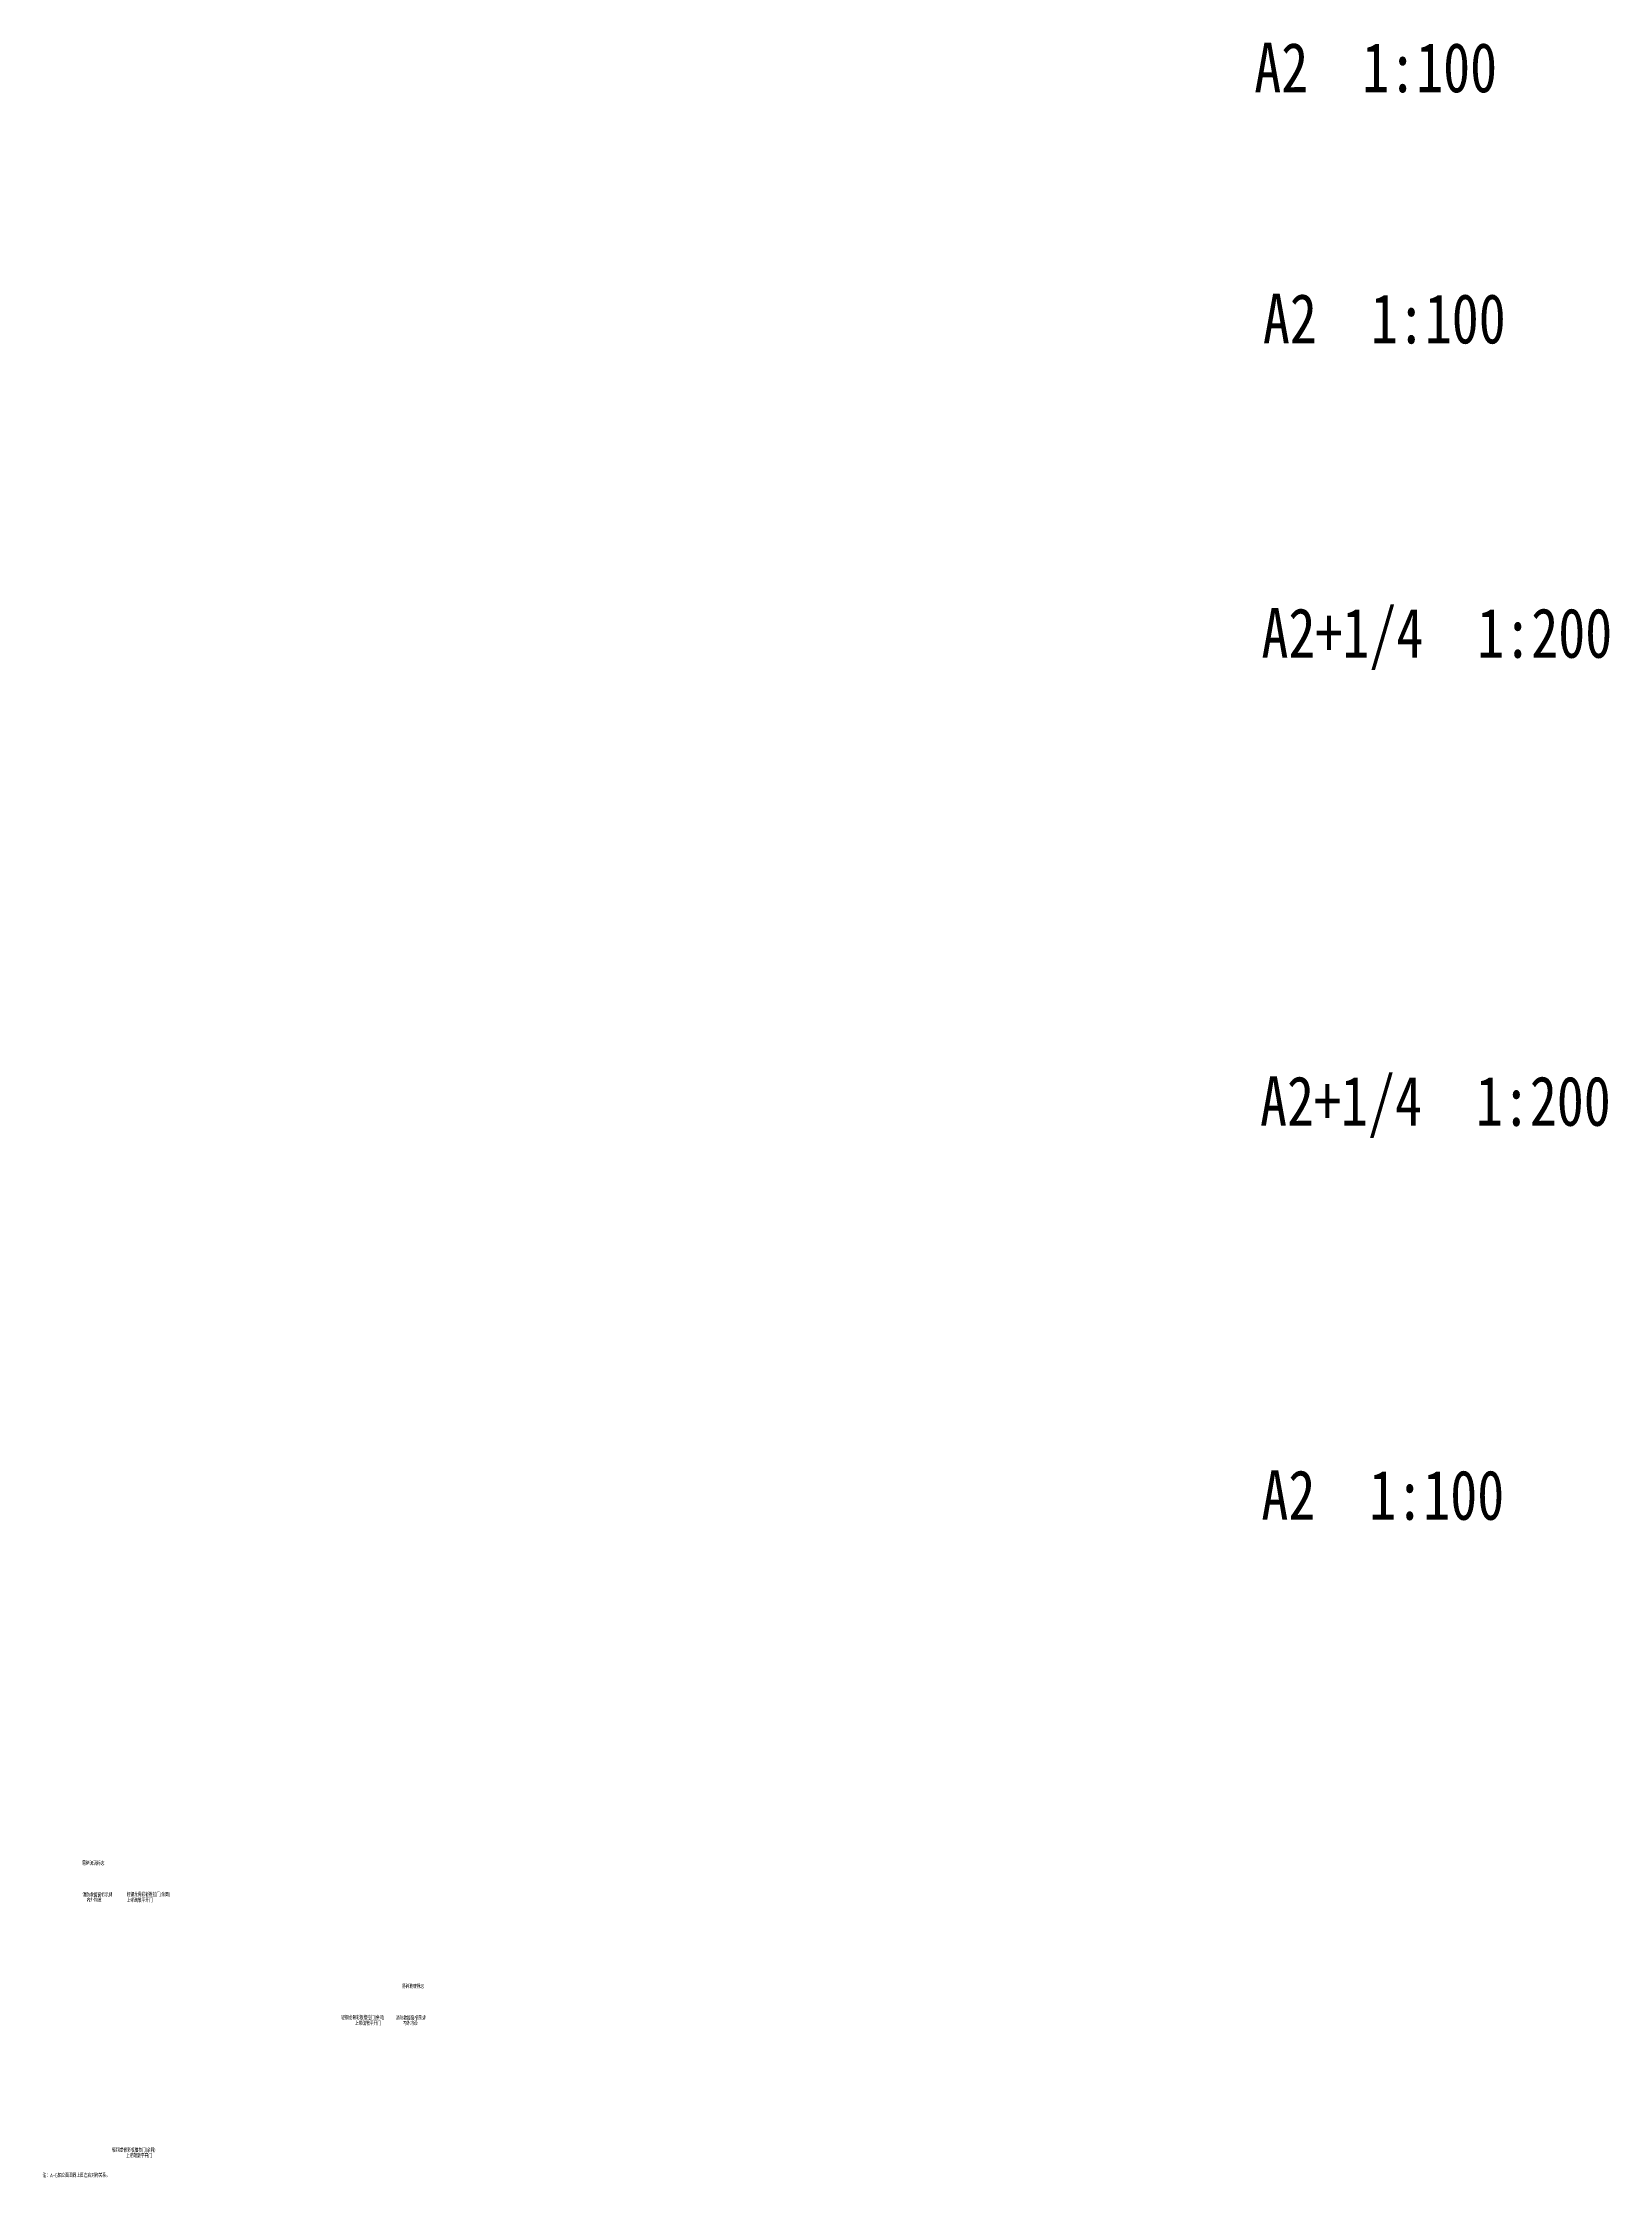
# Model space of a CAD drawing. Extents: x -191212 to 1245715665, y -234495 to 250873.
# Drawn here: x -191212 to 127337, y -234495 to 199353 of the extents above; entities that cross this region are included whole.
import ezdxf

# ---------------------------------------------------------------- set-up
doc = ezdxf.new("R2010")
doc.units = 0
doc.header["$LTSCALE"] = 500
doc.layers.add('TWT_TEXT', color=7, linetype='CONTINUOUS')
doc.layers.add('WINDOW_TEXT', color=7, linetype='CONTINUOUS')
doc.styles.add('-黑体', font='simhei.ttf', dxfattribs={"width": 0.8})
doc.styles.add('TSSD_Num', font='Tssdeng.shx', dxfattribs={"width": 0.7, "bigfont": 'hztxt.shx'})

msp = doc.modelspace()

# ---------------------------------------------------------------- texts
at = {"layer": 'TWT_TEXT', "style": '-黑体', "width": 0.8}
for s, p in [('A2  1:100', (55144.3, 189272.7)), ('A2  1:100', (56898.8, 138232.1)), ('A2+1/4  1:200', (56604.1, 74343.7)), ('A2+1/4  1:200', (56315, -20784.1)), ('A2  1:100', (56587.6, -100855.8))]:
    msp.add_text(s, height=10080, dxfattribs=at).set_placement(p)
at = {"layer": 'WINDOW_TEXT', "style": 'TSSD_Num', "width": 0.7}
for s, p in [('易碎玻璃标志', (-183189.6, -171070.4)), ('消防救援窗标示牌', (-183102.4, -177507.7)), ('内外均设', (-182295.4, -178547.3)), ('轻钢龙骨彩板推拉门(余同)', (-174133.6, -177435.9)), ('上带疏散平开门', (-174133.6, -178582.2)), ('易碎玻璃标志', (-118175, -196099.5)), ('轻钢龙骨彩板推拉门(余同)', (-130518.6, -202465)), ('上带疏散平开门', (-127711.6, -203611.3)), ('消防救援窗标示牌', (-119399.9, -202536.8)), ('内外均设', (-117984.5, -203576.4)), ('轻钢龙骨彩板推拉门(余同)', (-177074.3, -229383.2)), ('上带疏散平开门', (-174267.4, -230529.5)), ('注：A~G轴立面图同上图左右对称关系。', (-191235.5, -234492.9))]:
    msp.add_text(s, height=800, dxfattribs=at).set_placement(p)

doc.saveas('drawing.dxf')
